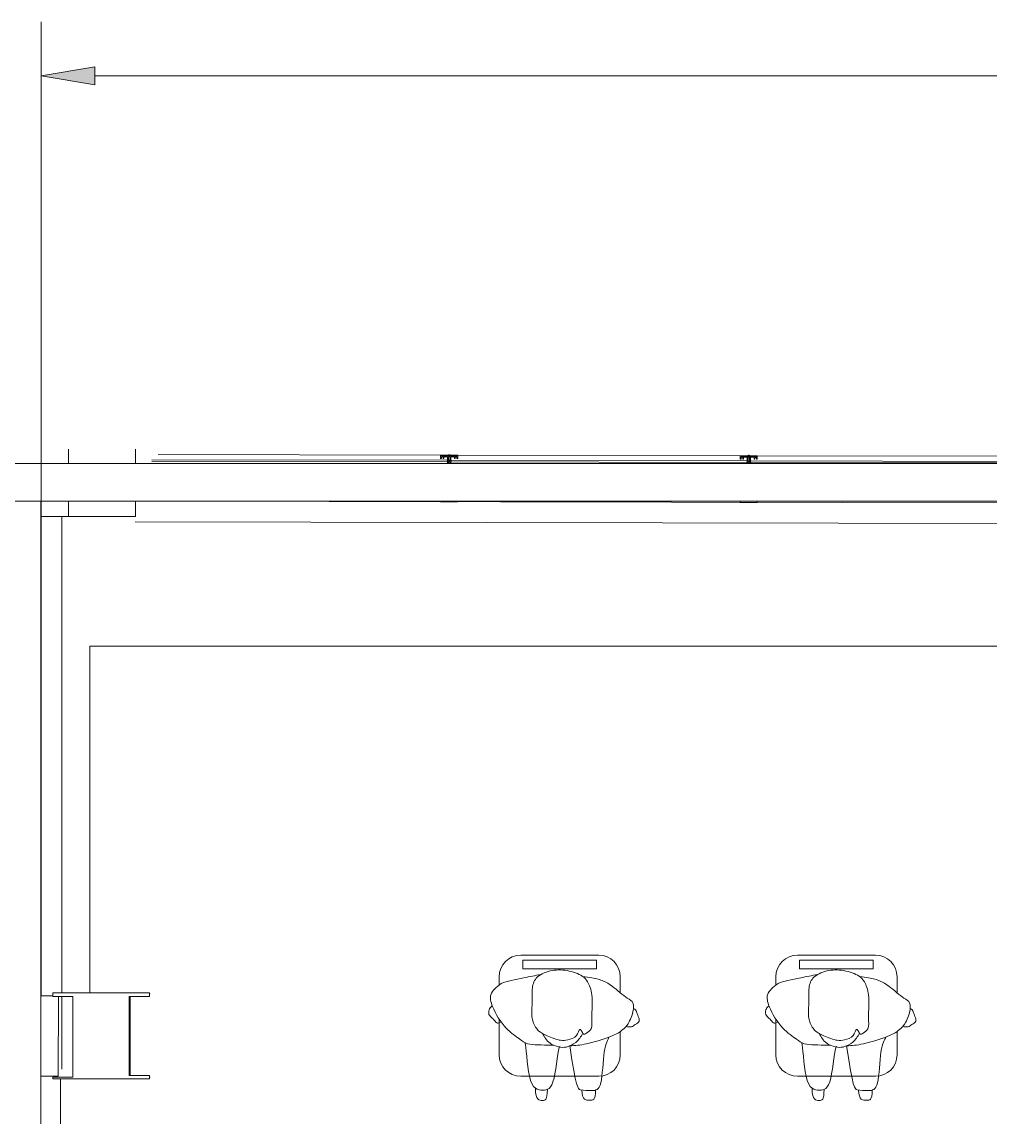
# Model space of a CAD drawing. Header units: centimetres. Extents: x -16.81 to -14.54, y 1.61 to 2.77.
# Drawn here: x -16.6409 to -16.514, y 2.6199 to 2.7634 of the extents above; entities that cross this region are included whole.
import ezdxf

# ---------------------------------------------------------------- set-up
doc = ezdxf.new("R2010")
doc.units = ezdxf.units.CM
doc.header["$MEASUREMENT"] = 0
doc.layers.get('0').update_dxf_attribs({"lineweight": 0})
doc.layers.add('EXP COTA', color=7, linetype='Continuous', lineweight=0)
doc.layers.add('personas final', color=7, linetype='Continuous', lineweight=0)

# ---------------------------------------------------------------- blocks, each defined once
blk = doc.blocks.new('Block_29')
at = {"layer": 'EXP COTA', "color": 172, "lineweight": 0, "true_color": 0x0000cc}
blk.add_line((-16.03657, 2.70058), (-16.7342, 2.70058), dxfattribs=at)
blk = doc.blocks.new('Block_41')
at = {"layer": 'EXP COTA', "true_color": 0x0000cc, "transparency": 33554687}
h = blk.add_hatch(color=172, dxfattribs=at)
h.dxf.hatch_style = 2
h.paths.add_polyline_path([(-16.63131, 2.75751), (-16.63131, 2.75516), (-16.63836, 2.75633)])
at = {"layer": 'EXP COTA', "color": 172, "lineweight": 0, "true_color": 0x0000cc}
for p, q in [((-16.63836, 2.66804), (-16.63836, 2.76339)), ((-15.96335, 2.75633), (-16.63131, 2.75633))]:
    blk.add_line(p, q, dxfattribs=at)
at = {"layer": 'EXP COTA'}
blk.add_lwpolyline([(-16.63131, 2.75751), (-16.63131, 2.75516), (-16.63836, 2.75633), (-16.63836, 2.75633)], close=True, dxfattribs=at)

msp = doc.modelspace()

# ---------------------------------------------------------------- linework, layer by layer
at = {"color": 18, "lineweight": 0, "true_color": 0x000000}
for p, q in [((-16.63478, 2.70551), (-16.63477, 2.70741)), ((-16.62598, 2.70551), (-16.62598, 2.7074)), ((-16.58602, 2.70662), (-16.62304, 2.70669)), ((-16.58602, 2.70662), (-16.58602, 2.70619)), ((-16.58591, 2.70662), (-16.58602, 2.70662)), ((-16.58591, 2.70652), (-16.58591, 2.70662)), ((-16.58389, 2.70661), (-16.58591, 2.70662)), ((-16.58591, 2.70652), (-16.58389, 2.70651)), ((-16.58591, 2.70641), (-16.5857, 2.70641)), ((-16.58591, 2.70641), (-16.58591, 2.70619)), ((-16.5857, 2.70641), (-16.5857, 2.70619)), ((-16.5856, 2.70641), (-16.58511, 2.70641)), ((-16.5856, 2.70641), (-16.5856, 2.70619)), ((-16.58525, 2.70656), (-16.58525, 2.70652)), ((-16.58507, 2.70656), (-16.58525, 2.70656)), ((-16.58525, 2.70656), (-16.58525, 2.70652)), ((-16.58507, 2.70656), (-16.58525, 2.70656)), ((-16.58511, 2.70551), (-16.58511, 2.70641)), ((-16.58506, 2.70658), (-16.58507, 2.70657)), ((-16.58506, 2.70658), (-16.58507, 2.70657)), ((-16.58507, 2.70657), (-16.58507, 2.70656)), ((-16.58507, 2.70657), (-16.58507, 2.70656)), ((-16.58473, 2.70656), (-16.58507, 2.70656)), ((-16.58473, 2.70656), (-16.58507, 2.70656)), ((-16.58505, 2.7066), (-16.58506, 2.70659)), ((-16.58505, 2.7066), (-16.58506, 2.70659)), ((-16.58506, 2.70659), (-16.58506, 2.70658)), ((-16.58506, 2.70659), (-16.58506, 2.70658)), ((-16.58504, 2.70661), (-16.58505, 2.7066)), ((-16.58504, 2.70661), (-16.58505, 2.7066)), ((-16.58503, 2.70663), (-16.58504, 2.70662)), ((-16.58503, 2.70663), (-16.58504, 2.70662)), ((-16.58504, 2.70662), (-16.58504, 2.70661)), ((-16.58504, 2.70662), (-16.58504, 2.70661)), ((-16.58502, 2.70664), (-16.58503, 2.70663)), ((-16.58502, 2.70664), (-16.58503, 2.70663)), ((-16.58501, 2.70664), (-16.58502, 2.70664)), ((-16.58501, 2.70664), (-16.58502, 2.70664)), ((-16.585, 2.70665), (-16.58501, 2.70664)), ((-16.585, 2.70665), (-16.58501, 2.70664)), ((-16.58501, 2.70598), (-16.58501, 2.70641)), ((-16.58501, 2.70641), (-16.58479, 2.70641)), ((-16.58499, 2.70666), (-16.585, 2.70665)), ((-16.58499, 2.70666), (-16.585, 2.70665)), ((-16.58498, 2.70666), (-16.58499, 2.70666)), ((-16.58498, 2.70666), (-16.58499, 2.70666)), ((-16.58497, 2.70667), (-16.58498, 2.70666)), ((-16.58497, 2.70667), (-16.58498, 2.70666)), ((-16.58496, 2.70667), (-16.58497, 2.70667)), ((-16.58496, 2.70667), (-16.58497, 2.70667)), ((-16.58495, 2.70668), (-16.58496, 2.70667)), ((-16.58495, 2.70668), (-16.58496, 2.70667)), ((-16.58494, 2.70668), (-16.58495, 2.70668)), ((-16.58494, 2.70668), (-16.58495, 2.70668)), ((-16.58493, 2.70668), (-16.58494, 2.70668)), ((-16.58493, 2.70668), (-16.58494, 2.70668)), ((-16.58492, 2.70668), (-16.58493, 2.70668)), ((-16.58492, 2.70668), (-16.58493, 2.70668)), ((-16.58491, 2.70668), (-16.58492, 2.70668)), ((-16.58491, 2.70668), (-16.58492, 2.70668)), ((-16.58489, 2.70668), (-16.58491, 2.70668)), ((-16.58489, 2.70668), (-16.58491, 2.70668)), ((-16.58488, 2.70668), (-16.58489, 2.70668)), ((-16.58488, 2.70668), (-16.58489, 2.70668)), ((-16.58487, 2.70668), (-16.58488, 2.70668)), ((-16.58487, 2.70668), (-16.58488, 2.70668)), ((-16.58486, 2.70668), (-16.58487, 2.70668)), ((-16.58486, 2.70668), (-16.58487, 2.70668)), ((-16.58485, 2.70668), (-16.58486, 2.70668)), ((-16.58485, 2.70668), (-16.58486, 2.70668)), ((-16.58484, 2.70667), (-16.58485, 2.70668)), ((-16.58484, 2.70667), (-16.58485, 2.70668)), ((-16.58483, 2.70667), (-16.58484, 2.70667)), ((-16.58483, 2.70667), (-16.58484, 2.70667)), ((-16.58482, 2.70666), (-16.58483, 2.70667)), ((-16.58482, 2.70666), (-16.58483, 2.70667)), ((-16.58481, 2.70666), (-16.58482, 2.70666)), ((-16.58481, 2.70666), (-16.58482, 2.70666)), ((-16.5848, 2.70665), (-16.58481, 2.70666)), ((-16.5848, 2.70665), (-16.58481, 2.70666)), ((-16.58479, 2.70664), (-16.5848, 2.70665)), ((-16.58479, 2.70664), (-16.5848, 2.70665)), ((-16.5848, 2.70598), (-16.58479, 2.70641)), ((-16.58478, 2.70664), (-16.58479, 2.70664)), ((-16.58478, 2.70664), (-16.58479, 2.70664)), ((-16.58477, 2.70663), (-16.58478, 2.70664)), ((-16.58477, 2.70663), (-16.58478, 2.70664)), ((-16.58476, 2.70662), (-16.58477, 2.70663)), ((-16.58476, 2.70662), (-16.58477, 2.70663)), ((-16.58476, 2.70661), (-16.58476, 2.70662)), ((-16.58476, 2.70661), (-16.58476, 2.70662)), ((-16.58475, 2.7066), (-16.58476, 2.70661)), ((-16.58475, 2.7066), (-16.58476, 2.70661)), ((-16.58474, 2.70659), (-16.58475, 2.7066)), ((-16.58474, 2.70659), (-16.58475, 2.7066)), ((-16.58474, 2.70658), (-16.58474, 2.70659)), ((-16.58474, 2.70658), (-16.58474, 2.70659)), ((-16.58473, 2.70657), (-16.58474, 2.70658)), ((-16.58473, 2.70657), (-16.58474, 2.70658)), ((-16.58473, 2.70656), (-16.58473, 2.70657)), ((-16.58473, 2.70656), (-16.58473, 2.70657)), ((-16.58455, 2.70656), (-16.58473, 2.70656)), ((-16.58455, 2.70656), (-16.58473, 2.70656)), ((-16.58469, 2.70641), (-16.58421, 2.70641)), ((-16.58469, 2.70641), (-16.58469, 2.70551)), ((-16.58455, 2.70651), (-16.58455, 2.70656)), ((-16.58455, 2.70651), (-16.58455, 2.70656)), ((-16.58421, 2.70641), (-16.58421, 2.70618)), ((-16.5841, 2.70641), (-16.58389, 2.70641)), ((-16.5841, 2.70641), (-16.5841, 2.70618)), ((-16.58389, 2.70661), (-16.58378, 2.70661)), ((-16.58389, 2.70651), (-16.58389, 2.70661)), ((-16.58389, 2.70641), (-16.58389, 2.70618)), ((-16.58378, 2.70661), (-16.58378, 2.70618)), ((-16.54676, 2.70654), (-16.58378, 2.70661)), ((-16.54676, 2.70654), (-16.54676, 2.70611)), ((-16.54666, 2.70654), (-16.54676, 2.70654)), ((-16.54666, 2.70644), (-16.54666, 2.70654)), ((-16.54464, 2.70654), (-16.54666, 2.70654)), ((-16.54666, 2.70644), (-16.54464, 2.70644)), ((-16.54666, 2.70634), (-16.54645, 2.70634)), ((-16.54666, 2.70634), (-16.54666, 2.70611)), ((-16.54645, 2.70634), (-16.54645, 2.70611)), ((-16.54634, 2.70634), (-16.54586, 2.70634)), ((-16.54634, 2.70634), (-16.54634, 2.70611)), ((-16.546, 2.70649), (-16.546, 2.70644)), ((-16.54582, 2.70649), (-16.546, 2.70649)), ((-16.546, 2.70649), (-16.546, 2.70644)), ((-16.54582, 2.70649), (-16.546, 2.70649)), ((-16.54586, 2.70551), (-16.54586, 2.70634)), ((-16.54581, 2.7065), (-16.54582, 2.70649)), ((-16.54581, 2.7065), (-16.54582, 2.70649)), ((-16.54548, 2.70648), (-16.54582, 2.70649)), ((-16.54548, 2.70648), (-16.54582, 2.70649)), ((-16.5458, 2.70652), (-16.54581, 2.70651)), ((-16.5458, 2.70652), (-16.54581, 2.70651)), ((-16.54581, 2.70651), (-16.54581, 2.7065)), ((-16.54581, 2.70651), (-16.54581, 2.7065)), ((-16.54579, 2.70654), (-16.5458, 2.70653)), ((-16.54579, 2.70654), (-16.5458, 2.70653)), ((-16.5458, 2.70653), (-16.5458, 2.70652)), ((-16.5458, 2.70653), (-16.5458, 2.70652)), ((-16.54578, 2.70655), (-16.54579, 2.70654)), ((-16.54578, 2.70655), (-16.54579, 2.70654)), ((-16.54577, 2.70656), (-16.54578, 2.70655)), ((-16.54577, 2.70656), (-16.54578, 2.70655)), ((-16.54578, 2.70655), (-16.54578, 2.70655)), ((-16.54578, 2.70655), (-16.54578, 2.70655)), ((-16.54576, 2.70657), (-16.54577, 2.70656)), ((-16.54576, 2.70657), (-16.54577, 2.70656)), ((-16.54575, 2.70658), (-16.54576, 2.70657)), ((-16.54575, 2.70658), (-16.54576, 2.70657)), ((-16.54574, 2.70658), (-16.54575, 2.70658)), ((-16.54574, 2.70658), (-16.54575, 2.70658)), ((-16.54575, 2.70591), (-16.54575, 2.70634)), ((-16.54575, 2.70634), (-16.54554, 2.70634)), ((-16.54573, 2.70659), (-16.54574, 2.70658)), ((-16.54573, 2.70659), (-16.54574, 2.70658)), ((-16.54572, 2.70659), (-16.54573, 2.70659)), ((-16.54572, 2.70659), (-16.54573, 2.70659)), ((-16.54571, 2.7066), (-16.54572, 2.70659)), ((-16.54571, 2.7066), (-16.54572, 2.70659)), ((-16.5457, 2.7066), (-16.54571, 2.7066)), ((-16.5457, 2.7066), (-16.54571, 2.7066)), ((-16.54569, 2.70661), (-16.5457, 2.7066)), ((-16.54569, 2.70661), (-16.5457, 2.7066)), ((-16.54568, 2.70661), (-16.54569, 2.70661)), ((-16.54568, 2.70661), (-16.54569, 2.70661)), ((-16.54566, 2.70661), (-16.54568, 2.70661)), ((-16.54566, 2.70661), (-16.54568, 2.70661)), ((-16.54565, 2.70661), (-16.54566, 2.70661)), ((-16.54565, 2.70661), (-16.54566, 2.70661)), ((-16.54564, 2.70661), (-16.54565, 2.70661)), ((-16.54564, 2.70661), (-16.54565, 2.70661)), ((-16.54563, 2.70661), (-16.54564, 2.70661)), ((-16.54563, 2.70661), (-16.54564, 2.70661)), ((-16.54562, 2.70661), (-16.54563, 2.70661)), ((-16.54562, 2.70661), (-16.54563, 2.70661)), ((-16.54561, 2.70661), (-16.54562, 2.70661)), ((-16.54561, 2.70661), (-16.54562, 2.70661)), ((-16.5456, 2.7066), (-16.54561, 2.70661)), ((-16.5456, 2.7066), (-16.54561, 2.70661)), ((-16.54558, 2.7066), (-16.5456, 2.7066)), ((-16.54558, 2.7066), (-16.5456, 2.7066)), ((-16.54557, 2.70659), (-16.54558, 2.7066)), ((-16.54557, 2.70659), (-16.54558, 2.7066)), ((-16.54556, 2.70659), (-16.54557, 2.70659)), ((-16.54556, 2.70659), (-16.54557, 2.70659)), ((-16.54555, 2.70658), (-16.54556, 2.70659)), ((-16.54555, 2.70658), (-16.54556, 2.70659)), ((-16.54554, 2.70658), (-16.54555, 2.70658)), ((-16.54554, 2.70658), (-16.54555, 2.70658)), ((-16.54553, 2.70657), (-16.54554, 2.70658)), ((-16.54553, 2.70657), (-16.54554, 2.70658)), ((-16.54554, 2.70591), (-16.54554, 2.70634)), ((-16.54553, 2.70656), (-16.54553, 2.70657)), ((-16.54553, 2.70656), (-16.54553, 2.70657)), ((-16.54552, 2.70655), (-16.54553, 2.70656)), ((-16.54552, 2.70655), (-16.54553, 2.70656)), ((-16.54551, 2.70655), (-16.54552, 2.70655)), ((-16.54551, 2.70655), (-16.54552, 2.70655)), ((-16.5455, 2.70654), (-16.54551, 2.70655)), ((-16.5455, 2.70654), (-16.54551, 2.70655)), ((-16.5455, 2.70653), (-16.5455, 2.70654)), ((-16.5455, 2.70653), (-16.5455, 2.70654)), ((-16.54549, 2.70652), (-16.5455, 2.70653)), ((-16.54549, 2.70652), (-16.5455, 2.70653)), ((-16.54548, 2.70651), (-16.54549, 2.70652)), ((-16.54548, 2.70651), (-16.54549, 2.70652)), ((-16.54548, 2.7065), (-16.54548, 2.70651)), ((-16.54548, 2.7065), (-16.54548, 2.70651)), ((-16.54548, 2.70648), (-16.54548, 2.7065)), ((-16.54548, 2.70648), (-16.54548, 2.7065)), ((-16.54529, 2.70648), (-16.54548, 2.70648)), ((-16.54529, 2.70648), (-16.54548, 2.70648)), ((-16.54544, 2.70634), (-16.54495, 2.70633)), ((-16.54544, 2.70634), (-16.54544, 2.70551)), ((-16.54529, 2.70644), (-16.54529, 2.70648)), ((-16.54529, 2.70644), (-16.54529, 2.70648)), ((-16.54495, 2.70633), (-16.54495, 2.70611)), ((-16.54485, 2.70633), (-16.54464, 2.70633)), ((-16.54485, 2.70633), (-16.54485, 2.70611)), ((-16.54464, 2.70654), (-16.54453, 2.70654)), ((-16.54464, 2.70644), (-16.54464, 2.70654)), ((-16.54464, 2.70633), (-16.54464, 2.70611)), ((-16.54453, 2.70654), (-16.54453, 2.70611)), ((-16.50751, 2.70647), (-16.54453, 2.70654)), ((-16.58511, 2.70551), (-16.64335, 2.70551)), ((-16.62384, 2.70602), (-16.58522, 2.70595)), ((-16.62384, 2.70581), (-16.58522, 2.70573)), ((-16.58591, 2.70619), (-16.58602, 2.70619)), ((-16.5857, 2.70619), (-16.5856, 2.70619)), ((-16.58501, 2.70551), (-16.58511, 2.70551)), ((-16.58501, 2.70598), (-16.58501, 2.70597)), ((-16.58501, 2.70598), (-16.58501, 2.70598)), ((-16.58501, 2.70597), (-16.585, 2.70596)), ((-16.58501, 2.70581), (-16.585, 2.7058)), ((-16.58501, 2.70551), (-16.58501, 2.70581)), ((-16.5848, 2.70551), (-16.58501, 2.70551)), ((-16.585, 2.70596), (-16.585, 2.70595)), ((-16.585, 2.70596), (-16.585, 2.70596)), ((-16.585, 2.70595), (-16.585, 2.70594)), ((-16.585, 2.70594), (-16.58499, 2.70593)), ((-16.585, 2.70594), (-16.585, 2.70594)), ((-16.585, 2.7058), (-16.58499, 2.70579)), ((-16.58499, 2.70593), (-16.58499, 2.70592)), ((-16.58499, 2.70593), (-16.58499, 2.70593)), ((-16.58499, 2.70592), (-16.58498, 2.70591)), ((-16.58499, 2.70579), (-16.58498, 2.70579)), ((-16.58498, 2.70591), (-16.58497, 2.7059)), ((-16.58498, 2.70591), (-16.58498, 2.70591)), ((-16.58498, 2.70579), (-16.58497, 2.70578)), ((-16.58497, 2.7059), (-16.58496, 2.7059)), ((-16.58497, 2.7059), (-16.58497, 2.7059)), ((-16.58497, 2.70578), (-16.58496, 2.70578)), ((-16.58496, 2.7059), (-16.58496, 2.70589)), ((-16.58496, 2.70589), (-16.58495, 2.70589)), ((-16.58496, 2.70578), (-16.58495, 2.70578)), ((-16.58495, 2.70589), (-16.58494, 2.70589)), ((-16.58495, 2.70578), (-16.58494, 2.70577)), ((-16.58494, 2.70589), (-16.58494, 2.70588)), ((-16.58494, 2.70588), (-16.58493, 2.70588)), ((-16.58494, 2.70577), (-16.58492, 2.70577)), ((-16.58493, 2.70588), (-16.58492, 2.70588)), ((-16.58492, 2.70588), (-16.58491, 2.70588)), ((-16.58492, 2.70588), (-16.58492, 2.70588)), ((-16.58492, 2.70577), (-16.58491, 2.70577)), ((-16.58491, 2.70588), (-16.5849, 2.70588)), ((-16.58491, 2.70577), (-16.5849, 2.70577)), ((-16.5849, 2.70588), (-16.58489, 2.70588)), ((-16.5849, 2.70588), (-16.5849, 2.70588)), ((-16.5849, 2.70577), (-16.58489, 2.70577)), ((-16.58489, 2.70588), (-16.58488, 2.70588)), ((-16.58489, 2.70577), (-16.58488, 2.70577)), ((-16.58488, 2.70588), (-16.58487, 2.70588)), ((-16.58488, 2.70588), (-16.58488, 2.70588)), ((-16.58488, 2.70577), (-16.58487, 2.70577)), ((-16.58487, 2.70588), (-16.58486, 2.70588)), ((-16.58487, 2.70577), (-16.58486, 2.70578)), ((-16.58486, 2.70589), (-16.58485, 2.70589)), ((-16.58486, 2.70588), (-16.58486, 2.70589)), ((-16.58486, 2.70578), (-16.58485, 2.70578)), ((-16.58485, 2.70589), (-16.58484, 2.7059)), ((-16.58485, 2.70589), (-16.58485, 2.70589)), ((-16.58485, 2.70578), (-16.58484, 2.70578)), ((-16.58484, 2.7059), (-16.58483, 2.7059)), ((-16.58484, 2.7059), (-16.58484, 2.7059)), ((-16.58484, 2.70578), (-16.58483, 2.70579)), ((-16.58483, 2.70591), (-16.58482, 2.70591)), ((-16.58483, 2.7059), (-16.58483, 2.70591)), ((-16.58483, 2.70579), (-16.58481, 2.70579)), ((-16.58482, 2.70592), (-16.58481, 2.70592)), ((-16.58482, 2.70591), (-16.58482, 2.70592)), ((-16.58481, 2.70594), (-16.5848, 2.70594)), ((-16.58481, 2.70593), (-16.58481, 2.70594)), ((-16.58481, 2.70592), (-16.58481, 2.70593)), ((-16.58481, 2.7058), (-16.5848, 2.70581)), ((-16.58481, 2.70579), (-16.58481, 2.7058)), ((-16.5848, 2.70598), (-16.5848, 2.70598)), ((-16.5848, 2.70597), (-16.5848, 2.70598)), ((-16.5848, 2.70596), (-16.5848, 2.70597)), ((-16.5848, 2.70596), (-16.5848, 2.70596)), ((-16.5848, 2.70595), (-16.5848, 2.70596)), ((-16.5848, 2.70594), (-16.5848, 2.70595)), ((-16.5848, 2.70551), (-16.5848, 2.70581)), ((-16.58469, 2.70551), (-16.5848, 2.70551)), ((-16.54586, 2.70551), (-16.58469, 2.70551)), ((-16.58459, 2.70573), (-16.54596, 2.70566)), ((-16.58458, 2.70594), (-16.54596, 2.70587)), ((-16.5841, 2.70618), (-16.58421, 2.70618)), ((-16.58389, 2.70618), (-16.58378, 2.70618)), ((-16.54666, 2.70611), (-16.54676, 2.70611)), ((-16.54645, 2.70611), (-16.54634, 2.70611)), ((-16.54575, 2.70551), (-16.54586, 2.70551)), ((-16.54575, 2.70591), (-16.54575, 2.7059)), ((-16.54575, 2.7059), (-16.54575, 2.70589)), ((-16.54575, 2.7059), (-16.54575, 2.7059)), ((-16.54575, 2.70589), (-16.54575, 2.70588)), ((-16.54575, 2.70588), (-16.54575, 2.70587)), ((-16.54575, 2.70588), (-16.54575, 2.70588)), ((-16.54575, 2.70587), (-16.54574, 2.70586)), ((-16.54575, 2.70573), (-16.54574, 2.70573)), ((-16.54575, 2.70551), (-16.54575, 2.70573)), ((-16.54554, 2.70551), (-16.54575, 2.70551)), ((-16.54574, 2.70586), (-16.54574, 2.70585)), ((-16.54574, 2.70586), (-16.54574, 2.70586)), ((-16.54574, 2.70585), (-16.54573, 2.70585)), ((-16.54574, 2.70573), (-16.54573, 2.70572)), ((-16.54573, 2.70585), (-16.54573, 2.70584)), ((-16.54573, 2.70584), (-16.54572, 2.70584)), ((-16.54573, 2.70572), (-16.54572, 2.70572)), ((-16.54572, 2.70584), (-16.54572, 2.70583)), ((-16.54572, 2.70583), (-16.54571, 2.70583)), ((-16.54572, 2.70572), (-16.54571, 2.70571)), ((-16.54571, 2.70583), (-16.54571, 2.70582)), ((-16.54571, 2.70582), (-16.5457, 2.70582)), ((-16.54571, 2.70571), (-16.5457, 2.70571)), ((-16.5457, 2.70582), (-16.54569, 2.70581)), ((-16.5457, 2.70582), (-16.5457, 2.70582)), ((-16.5457, 2.70571), (-16.54569, 2.7057)), ((-16.54569, 2.70581), (-16.54568, 2.70581)), ((-16.54569, 2.7057), (-16.54568, 2.7057)), ((-16.54568, 2.70581), (-16.54567, 2.70581)), ((-16.54568, 2.70581), (-16.54568, 2.70581)), ((-16.54568, 2.7057), (-16.54567, 2.7057)), ((-16.54567, 2.70581), (-16.54566, 2.7058)), ((-16.54567, 2.7057), (-16.54566, 2.7057)), ((-16.54566, 2.7058), (-16.54565, 2.7058)), ((-16.54566, 2.7058), (-16.54566, 2.7058)), ((-16.54566, 2.7057), (-16.54565, 2.7057)), ((-16.54565, 2.7058), (-16.54564, 2.7058)), ((-16.54565, 2.7057), (-16.54564, 2.7057)), ((-16.54564, 2.7058), (-16.54563, 2.7058)), ((-16.54564, 2.7058), (-16.54564, 2.7058)), ((-16.54564, 2.7057), (-16.54563, 2.7057)), ((-16.54563, 2.7058), (-16.54562, 2.70581)), ((-16.54563, 2.7057), (-16.54561, 2.7057)), ((-16.54562, 2.70581), (-16.54561, 2.70581)), ((-16.54562, 2.70581), (-16.54562, 2.70581)), ((-16.54561, 2.70581), (-16.5456, 2.70582)), ((-16.54561, 2.70581), (-16.54561, 2.70581)), ((-16.54561, 2.7057), (-16.5456, 2.7057)), ((-16.5456, 2.70582), (-16.54559, 2.70582)), ((-16.5456, 2.7057), (-16.54559, 2.70571)), ((-16.54559, 2.70582), (-16.54558, 2.70583)), ((-16.54559, 2.70582), (-16.54559, 2.70582)), ((-16.54559, 2.70571), (-16.54558, 2.70571)), ((-16.54558, 2.70583), (-16.54557, 2.70584)), ((-16.54558, 2.70583), (-16.54558, 2.70583)), ((-16.54558, 2.70571), (-16.54557, 2.70572)), ((-16.54557, 2.70584), (-16.54556, 2.70585)), ((-16.54557, 2.70584), (-16.54557, 2.70584)), ((-16.54557, 2.70572), (-16.54556, 2.70572)), ((-16.54556, 2.70586), (-16.54555, 2.70586)), ((-16.54556, 2.70585), (-16.54556, 2.70586)), ((-16.54556, 2.70585), (-16.54556, 2.70585)), ((-16.54556, 2.70572), (-16.54555, 2.70573)), ((-16.54555, 2.70588), (-16.54554, 2.70589)), ((-16.54555, 2.70588), (-16.54555, 2.70588)), ((-16.54555, 2.70587), (-16.54555, 2.70588)), ((-16.54555, 2.70586), (-16.54555, 2.70587)), ((-16.54555, 2.70573), (-16.54554, 2.70573)), ((-16.54554, 2.7059), (-16.54554, 2.70591)), ((-16.54554, 2.7059), (-16.54554, 2.7059)), ((-16.54554, 2.70589), (-16.54554, 2.7059)), ((-16.54554, 2.70551), (-16.54554, 2.70573)), ((-16.54544, 2.70551), (-16.54554, 2.70551)), ((-16.50661, 2.70551), (-16.54544, 2.70551)), ((-16.54533, 2.70587), (-16.50671, 2.7058)), ((-16.54533, 2.70566), (-16.50671, 2.70559)), ((-16.54485, 2.70611), (-16.54495, 2.70611)), ((-16.54464, 2.70611), (-16.54453, 2.70611)), ((-16.63841, 2.70058), (-16.64335, 2.70058)), ((-16.63841, 2.69898), (-16.63841, 2.70058)), ((-16.58603, 2.70058), (-16.63841, 2.70058)), ((-16.63478, 2.69861), (-16.63478, 2.70058)), ((-16.62599, 2.6986), (-16.62599, 2.70058)), ((-16.46823, 2.70029), (-16.62305, 2.70058)), ((-16.58603, 2.70058), (-16.58603, 2.70051)), ((-16.58603, 2.70058), (-16.58379, 2.70058)), ((-16.58603, 2.70051), (-16.58379, 2.70051)), ((-16.58379, 2.70051), (-16.58379, 2.70058)), ((-16.58379, 2.70058), (-16.54677, 2.70058)), ((-16.54677, 2.70058), (-16.54678, 2.70044)), ((-16.54677, 2.70058), (-16.54454, 2.70058)), ((-16.54454, 2.70044), (-16.54454, 2.70058)), ((-16.54454, 2.70058), (-16.50752, 2.70058)), ((-16.54678, 2.70044), (-16.54454, 2.70044)), ((-16.63836, 2.69898), (-16.63841, 2.69898)), ((-16.63841, 2.69674), (-16.63841, 2.69898)), ((-16.63835, 2.69898), (-16.63841, 2.69898)), ((-16.63836, 2.69674), (-16.63836, 2.69898)), ((-16.63836, 2.69674), (-16.63835, 2.69898)), ((-16.62599, 2.6986), (-16.63836, 2.6986)), ((-16.63835, 2.6358), (-16.63835, 2.6986)), ((-16.63566, 2.63617), (-16.63566, 2.6986)), ((-16.63478, 2.69861), (-16.62599, 2.6986)), ((-16.47248, 2.69761), (-16.62603, 2.6979)), ((-16.63841, 2.69674), (-16.63836, 2.69674)), ((-16.63841, 2.66851), (-16.63841, 2.69674)), ((-16.47263, 2.6816), (-16.632, 2.6816)), ((-16.632, 2.63617), (-16.632, 2.6816)), ((-16.63836, 2.66851), (-16.63841, 2.66851)), ((-16.63841, 2.66627), (-16.63841, 2.66851)), ((-16.63835, 2.66851), (-16.63841, 2.66851)), ((-16.63836, 2.66627), (-16.63836, 2.66851)), ((-16.63836, 2.66627), (-16.63835, 2.66851)), ((-16.63841, 2.51912), (-16.63841, 2.66627)), ((-16.63841, 2.66627), (-16.63836, 2.66627)), ((-16.63835, 2.63804), (-16.63841, 2.63804)), ((-16.63836, 2.6358), (-16.63835, 2.63804)), ((-16.62418, 2.63617), (-16.63684, 2.63617)), ((-16.63684, 2.63617), (-16.63684, 2.63572)), ((-16.62418, 2.63572), (-16.62418, 2.63617)), ((-16.62406, 2.63603), (-16.62418, 2.63603)), ((-16.63841, 2.6358), (-16.63836, 2.6358)), ((-16.63684, 2.6358), (-16.63836, 2.6358)), ((-16.63684, 2.63572), (-16.6342, 2.63572)), ((-16.63607, 2.63572), (-16.63611, 2.62524)), ((-16.63566, 2.63498), (-16.63567, 2.62618)), ((-16.63566, 2.63498), (-16.63566, 2.63572)), ((-16.6342, 2.63572), (-16.6342, 2.62512)), ((-16.62681, 2.63572), (-16.62418, 2.63572)), ((-16.62681, 2.62535), (-16.62681, 2.63572)), ((-16.6267, 2.63572), (-16.6267, 2.62535)), ((-16.63611, 2.62524), (-16.63841, 2.62525)), ((-16.63841, 2.62525), (-16.63841, 2.62525)), ((-16.63841, 2.62525), (-16.63841, 2.62301)), ((-16.63838, 2.62454), (-16.63841, 2.59481)), ((-16.63684, 2.62512), (-16.63684, 2.62491)), ((-16.6342, 2.62512), (-16.63684, 2.62512)), ((-16.63684, 2.62491), (-16.62418, 2.62491)), ((-16.6342, 2.62512), (-16.63673, 2.62512)), ((-16.63583, 2.62491), (-16.63587, 2.59481)), ((-16.63583, 2.62514), (-16.63583, 2.62512)), ((-16.62418, 2.62535), (-16.62681, 2.62535)), ((-16.62418, 2.62491), (-16.62418, 2.62535)), ((-16.62418, 2.62512), (-16.62406, 2.62512))]:
    msp.add_line(p, q, dxfattribs=at)
at = {"layer": 'personas final', "color": 9, "lineweight": 0, "true_color": 0xbebebe}
for p, q in [((-16.5653, 2.64111), (-16.57553, 2.64111)), ((-16.52905, 2.64111), (-16.53928, 2.64111)), ((-16.57835, 2.63829), (-16.57835, 2.63723)), ((-16.56248, 2.63618), (-16.56248, 2.63829)), ((-16.5421, 2.63829), (-16.5421, 2.63723)), ((-16.52622, 2.63618), (-16.52622, 2.63829)), ((-16.57835, 2.63273), (-16.57835, 2.62806)), ((-16.5421, 2.63273), (-16.5421, 2.62806)), ((-16.56248, 2.62806), (-16.56248, 2.63111)), ((-16.52622, 2.62806), (-16.52622, 2.63111)), ((-16.57553, 2.62524), (-16.5653, 2.62524)), ((-16.53928, 2.62524), (-16.52905, 2.62524))]:
    msp.add_line(p, q, dxfattribs=at)
for points in [[(-16.57527, 2.63931), (-16.56561, 2.63931), (-16.56561, 2.64048), (-16.57527, 2.64048)], [(-16.53902, 2.63931), (-16.52935, 2.63931), (-16.52935, 2.64048), (-16.53902, 2.64048)]]:
    msp.add_lwpolyline(points, close=True, dxfattribs=at)
for points in [[(-16.57553, 2.64111), (-16.57709, 2.64111), (-16.57835, 2.63985), (-16.57835, 2.63829)], [(-16.56248, 2.63829), (-16.56248, 2.63985), (-16.56374, 2.64111), (-16.5653, 2.64111)], [(-16.53928, 2.64111), (-16.54084, 2.64111), (-16.5421, 2.63985), (-16.5421, 2.63829)], [(-16.52622, 2.63829), (-16.52622, 2.63985), (-16.52749, 2.64111), (-16.52905, 2.64111)], [(-16.57553, 2.62524), (-16.57709, 2.62524), (-16.57835, 2.6265), (-16.57835, 2.62806)], [(-16.5653, 2.62524), (-16.56374, 2.62524), (-16.56248, 2.6265), (-16.56248, 2.62806)], [(-16.53928, 2.62524), (-16.54084, 2.62524), (-16.5421, 2.6265), (-16.5421, 2.62806)], [(-16.52905, 2.62524), (-16.52749, 2.62524), (-16.52622, 2.6265), (-16.52622, 2.62806)]]:
    msp.add_open_spline(points, degree=3, dxfattribs=at)
for points, knots in [([(-16.57315, 2.63117), (-16.57333, 2.63131), (-16.57345, 2.63147), (-16.57358, 2.63168), (-16.57376, 2.63198), (-16.57396, 2.63239), (-16.57404, 2.63286), (-16.57414, 2.63344), (-16.57406, 2.63411), (-16.57404, 2.63476), (-16.57402, 2.6354), (-16.57407, 2.63603), (-16.57403, 2.63662), (-16.57398, 2.63717), (-16.57385, 2.6377), (-16.57349, 2.6381), (-16.57309, 2.63856), (-16.57239, 2.63887), (-16.57168, 2.63904), (-16.57095, 2.63921), (-16.57022, 2.63923), (-16.56946, 2.63909), (-16.56871, 2.63896), (-16.56794, 2.63868), (-16.56746, 2.63837), (-16.56713, 2.63816), (-16.56694, 2.63793), (-16.56676, 2.63761), (-16.56652, 2.6372), (-16.5663, 2.63662), (-16.56621, 2.6359), (-16.5661, 2.63498), (-16.56622, 2.63382), (-16.56621, 2.63293), (-16.56621, 2.63231), (-16.56613, 2.63183), (-16.5663, 2.63148), (-16.56643, 2.63122), (-16.56669, 2.63103), (-16.56692, 2.63089), (-16.56707, 2.6308), (-16.56721, 2.63072), (-16.5673, 2.63078), (-16.56742, 2.63084), (-16.56748, 2.63106), (-16.56758, 2.63122), (-16.56764, 2.63134), (-16.56773, 2.63141), (-16.56779, 2.63138), (-16.56792, 2.63132), (-16.56799, 2.63087), (-16.56822, 2.63058), (-16.56849, 2.63023), (-16.56898, 2.6301), (-16.56936, 2.63002), (-16.56969, 2.62994), (-16.56995, 2.6299), (-16.57031, 2.62996), (-16.57081, 2.63004), (-16.57151, 2.63031), (-16.57207, 2.63056), (-16.57253, 2.63077), (-16.5729, 2.63096), (-16.57315, 2.63117)], [0, 0, 0, 0, 1, 1, 1, 2, 2, 2, 3, 3, 3, 4, 4, 4, 5, 5, 5, 6, 6, 6, 7, 7, 7, 8, 8, 8, 9, 9, 9, 10, 10, 10, 11, 11, 11, 12, 12, 12, 13, 13, 13, 14, 14, 14, 15, 15, 15, 16, 16, 16, 17, 17, 17, 18, 18, 18, 19, 19, 19, 20, 20, 20, 21, 21, 21, 21]), ([(-16.5369, 2.63117), (-16.53708, 2.63131), (-16.5372, 2.63147), (-16.53733, 2.63168), (-16.53751, 2.63198), (-16.53771, 2.63239), (-16.53779, 2.63286), (-16.53789, 2.63344), (-16.5378, 2.63411), (-16.53779, 2.63476), (-16.53777, 2.6354), (-16.53782, 2.63603), (-16.53777, 2.63662), (-16.53773, 2.63717), (-16.5376, 2.6377), (-16.53724, 2.6381), (-16.53684, 2.63856), (-16.53613, 2.63887), (-16.53543, 2.63904), (-16.5347, 2.63921), (-16.53397, 2.63923), (-16.53321, 2.63909), (-16.53246, 2.63896), (-16.53169, 2.63868), (-16.53121, 2.63837), (-16.53088, 2.63816), (-16.53069, 2.63793), (-16.53051, 2.63761), (-16.53027, 2.6372), (-16.53005, 2.63662), (-16.52996, 2.6359), (-16.52985, 2.63498), (-16.52997, 2.63382), (-16.52996, 2.63293), (-16.52995, 2.63231), (-16.52988, 2.63183), (-16.53005, 2.63148), (-16.53017, 2.63122), (-16.53044, 2.63103), (-16.53066, 2.63089), (-16.53082, 2.6308), (-16.53095, 2.63072), (-16.53105, 2.63078), (-16.53117, 2.63084), (-16.53123, 2.63106), (-16.53133, 2.63122), (-16.53139, 2.63134), (-16.53147, 2.63141), (-16.53154, 2.63138), (-16.53167, 2.63132), (-16.53174, 2.63087), (-16.53197, 2.63058), (-16.53224, 2.63023), (-16.53272, 2.6301), (-16.53311, 2.63002), (-16.53344, 2.62994), (-16.5337, 2.6299), (-16.53405, 2.62996), (-16.53456, 2.63004), (-16.53526, 2.63031), (-16.53582, 2.63056), (-16.53628, 2.63077), (-16.53665, 2.63096), (-16.5369, 2.63117)], [0, 0, 0, 0, 1, 1, 1, 2, 2, 2, 3, 3, 3, 4, 4, 4, 5, 5, 5, 6, 6, 6, 7, 7, 7, 8, 8, 8, 9, 9, 9, 10, 10, 10, 11, 11, 11, 12, 12, 12, 13, 13, 13, 14, 14, 14, 15, 15, 15, 16, 16, 16, 17, 17, 17, 18, 18, 18, 19, 19, 19, 20, 20, 20, 21, 21, 21, 21]), ([(-16.5729, 2.63857), (-16.57362, 2.63846), (-16.57437, 2.63829), (-16.57511, 2.63814), (-16.57627, 2.63791), (-16.57741, 2.63773), (-16.57807, 2.6374), (-16.57845, 2.6372), (-16.57868, 2.63696), (-16.57892, 2.63671), (-16.57913, 2.63648), (-16.57936, 2.63624), (-16.57945, 2.63593), (-16.57957, 2.63553), (-16.57946, 2.635), (-16.57921, 2.63437), (-16.57884, 2.63346), (-16.57819, 2.63235), (-16.57744, 2.63156), (-16.57681, 2.6309), (-16.57613, 2.63046), (-16.57565, 2.6301), (-16.57531, 2.62985), (-16.57507, 2.62963), (-16.57462, 2.62951), (-16.57391, 2.62931), (-16.57266, 2.62936), (-16.57163, 2.62933), (-16.57149, 2.62933), (-16.57135, 2.62933), (-16.57121, 2.62932)], [0, 0, 0, 0, 1, 1, 1, 2, 2, 2, 3, 3, 3, 4, 4, 4, 5, 5, 5, 6, 6, 6, 7, 7, 7, 8, 8, 8, 9, 9, 9, 10, 10, 10, 10]), ([(-16.56907, 2.62924), (-16.56842, 2.62925), (-16.56775, 2.62931), (-16.56689, 2.6295), (-16.56564, 2.62976), (-16.564, 2.63028), (-16.56297, 2.63082), (-16.5623, 2.63118), (-16.56188, 2.63154), (-16.56161, 2.6319), (-16.56141, 2.63217), (-16.56129, 2.63243), (-16.56116, 2.63271), (-16.56103, 2.63301), (-16.5609, 2.63333), (-16.56082, 2.63372), (-16.56073, 2.63412), (-16.56069, 2.63458), (-16.56083, 2.63487), (-16.56095, 2.63514), (-16.56123, 2.63526), (-16.56158, 2.6355), (-16.56215, 2.63588), (-16.56292, 2.63656), (-16.5635, 2.63701), (-16.56395, 2.63735), (-16.5643, 2.63756), (-16.56468, 2.63772), (-16.56511, 2.63791), (-16.56558, 2.63804), (-16.56622, 2.63815), (-16.56656, 2.63821), (-16.56696, 2.63827), (-16.56738, 2.63832)], [0, 0, 0, 0, 1, 1, 1, 2, 2, 2, 3, 3, 3, 4, 4, 4, 5, 5, 5, 6, 6, 6, 7, 7, 7, 8, 8, 8, 9, 9, 9, 10, 10, 10, 11, 11, 11, 11]), ([(-16.53665, 2.63857), (-16.53737, 2.63846), (-16.53812, 2.63829), (-16.53885, 2.63814), (-16.54001, 2.63791), (-16.54115, 2.63773), (-16.54182, 2.6374), (-16.5422, 2.6372), (-16.54243, 2.63696), (-16.54266, 2.63671), (-16.54288, 2.63648), (-16.54311, 2.63624), (-16.5432, 2.63593), (-16.54332, 2.63553), (-16.54321, 2.635), (-16.54296, 2.63437), (-16.54259, 2.63346), (-16.54194, 2.63235), (-16.54119, 2.63156), (-16.54056, 2.6309), (-16.53987, 2.63046), (-16.5394, 2.6301), (-16.53905, 2.62985), (-16.53882, 2.62963), (-16.53837, 2.62951), (-16.53766, 2.62931), (-16.5364, 2.62936), (-16.53538, 2.62933), (-16.53524, 2.62933), (-16.53509, 2.62933), (-16.53496, 2.62932)], [0, 0, 0, 0, 1, 1, 1, 2, 2, 2, 3, 3, 3, 4, 4, 4, 5, 5, 5, 6, 6, 6, 7, 7, 7, 8, 8, 8, 9, 9, 9, 10, 10, 10, 10]), ([(-16.53282, 2.62924), (-16.53217, 2.62925), (-16.53149, 2.62931), (-16.53064, 2.6295), (-16.52939, 2.62976), (-16.52775, 2.63028), (-16.52672, 2.63082), (-16.52605, 2.63118), (-16.52563, 2.63154), (-16.52536, 2.6319), (-16.52516, 2.63217), (-16.52504, 2.63243), (-16.52491, 2.63271), (-16.52478, 2.63301), (-16.52465, 2.63333), (-16.52456, 2.63372), (-16.52448, 2.63412), (-16.52444, 2.63458), (-16.52458, 2.63487), (-16.5247, 2.63514), (-16.52498, 2.63526), (-16.52533, 2.6355), (-16.52589, 2.63588), (-16.52666, 2.63656), (-16.52725, 2.63701), (-16.5277, 2.63735), (-16.52805, 2.63756), (-16.52843, 2.63772), (-16.52886, 2.63791), (-16.52933, 2.63804), (-16.52996, 2.63815), (-16.53031, 2.63821), (-16.53071, 2.63827), (-16.53112, 2.63832)], [0, 0, 0, 0, 1, 1, 1, 2, 2, 2, 3, 3, 3, 4, 4, 4, 5, 5, 5, 6, 6, 6, 7, 7, 7, 8, 8, 8, 9, 9, 9, 10, 10, 10, 11, 11, 11, 11]), ([(-16.57925, 2.63447), (-16.57939, 2.63437), (-16.57952, 2.63425), (-16.5796, 2.63408), (-16.57969, 2.63391), (-16.57973, 2.63368), (-16.57972, 2.63351), (-16.57972, 2.63338), (-16.57968, 2.63329), (-16.57959, 2.63319), (-16.57948, 2.63304), (-16.57928, 2.63288), (-16.57911, 2.63271), (-16.57895, 2.63254), (-16.57883, 2.63235), (-16.57868, 2.63225), (-16.57856, 2.63217), (-16.57843, 2.63214), (-16.57808, 2.63234)], [0, 0, 0, 0, 1, 1, 1, 2, 2, 2, 3, 3, 3, 4, 4, 4, 5, 5, 5, 6, 6, 6, 6]), ([(-16.54299, 2.63447), (-16.54314, 2.63437), (-16.54326, 2.63425), (-16.54335, 2.63408), (-16.54344, 2.63391), (-16.54348, 2.63368), (-16.54347, 2.63351), (-16.54346, 2.63338), (-16.54342, 2.63329), (-16.54334, 2.63319), (-16.54323, 2.63304), (-16.54302, 2.63288), (-16.54286, 2.63271), (-16.5427, 2.63254), (-16.54258, 2.63235), (-16.54243, 2.63225), (-16.54231, 2.63217), (-16.54218, 2.63214), (-16.54183, 2.63234)], [0, 0, 0, 0, 1, 1, 1, 2, 2, 2, 3, 3, 3, 4, 4, 4, 5, 5, 5, 6, 6, 6, 6]), ([(-16.56172, 2.63177), (-16.5615, 2.6317), (-16.56123, 2.63168), (-16.56103, 2.63173), (-16.56084, 2.63178), (-16.5607, 2.63189), (-16.56052, 2.63201), (-16.56033, 2.63214), (-16.56008, 2.63228), (-16.56002, 2.63247), (-16.55996, 2.63264), (-16.56005, 2.63286), (-16.56013, 2.63307), (-16.56022, 2.63329), (-16.56028, 2.6335), (-16.56036, 2.63371), (-16.56042, 2.63388), (-16.5605, 2.63404), (-16.56075, 2.63411)], [0, 0, 0, 0, 1, 1, 1, 2, 2, 2, 3, 3, 3, 4, 4, 4, 5, 5, 5, 6, 6, 6, 6]), ([(-16.52547, 2.63177), (-16.52525, 2.6317), (-16.52498, 2.63168), (-16.52478, 2.63173), (-16.52459, 2.63178), (-16.52445, 2.63189), (-16.52427, 2.63201), (-16.52407, 2.63214), (-16.52383, 2.63228), (-16.52377, 2.63247), (-16.52371, 2.63264), (-16.5238, 2.63286), (-16.52388, 2.63307), (-16.52396, 2.63329), (-16.52403, 2.6335), (-16.52411, 2.63371), (-16.52417, 2.63388), (-16.52425, 2.63404), (-16.5245, 2.63411)], [0, 0, 0, 0, 1, 1, 1, 2, 2, 2, 3, 3, 3, 4, 4, 4, 5, 5, 5, 6, 6, 6, 6]), ([(-16.57266, 2.63085), (-16.57255, 2.63061), (-16.57241, 2.63038), (-16.57226, 2.63017), (-16.57211, 2.62995), (-16.57195, 2.62974), (-16.57169, 2.62957), (-16.57139, 2.62936), (-16.57095, 2.62921), (-16.57056, 2.62912), (-16.5702, 2.62903), (-16.56989, 2.629), (-16.56954, 2.62908), (-16.56912, 2.62918), (-16.56865, 2.62943), (-16.56833, 2.62967), (-16.56808, 2.62986), (-16.56793, 2.63005), (-16.56779, 2.63025), (-16.56765, 2.63045), (-16.56751, 2.63066), (-16.5674, 2.63088)], [0, 0, 0, 0, 1, 1, 1, 2, 2, 2, 3, 3, 3, 4, 4, 4, 5, 5, 5, 6, 6, 6, 7, 7, 7, 7]), ([(-16.5691, 2.62926), (-16.56826, 2.62367), (-16.56803, 2.62356), (-16.5677, 2.62349), (-16.56729, 2.62339), (-16.56673, 2.62334), (-16.56616, 2.62337), (-16.56572, 2.62339), (-16.56528, 2.62344), (-16.56504, 2.62438), (-16.5648, 2.62535), (-16.56476, 2.62726), (-16.56459, 2.62842), (-16.5644, 2.62966), (-16.56406, 2.63004), (-16.56397, 2.63035)], [0, 0, 0, 0, 1, 1, 1, 2, 2, 2, 3, 3, 3, 4, 4, 4, 5, 5, 5, 5]), ([(-16.53641, 2.63085), (-16.5363, 2.63061), (-16.53616, 2.63038), (-16.53601, 2.63017), (-16.53586, 2.62995), (-16.53569, 2.62974), (-16.53544, 2.62957), (-16.53514, 2.62936), (-16.53469, 2.62921), (-16.53431, 2.62912), (-16.53395, 2.62903), (-16.53364, 2.629), (-16.53328, 2.62908), (-16.53287, 2.62918), (-16.5324, 2.62943), (-16.53208, 2.62967), (-16.53183, 2.62986), (-16.53168, 2.63005), (-16.53154, 2.63025), (-16.53139, 2.63045), (-16.53126, 2.63066), (-16.53115, 2.63088)], [0, 0, 0, 0, 1, 1, 1, 2, 2, 2, 3, 3, 3, 4, 4, 4, 5, 5, 5, 6, 6, 6, 7, 7, 7, 7]), ([(-16.53284, 2.62926), (-16.53201, 2.62367), (-16.53178, 2.62356), (-16.53145, 2.62349), (-16.53104, 2.62339), (-16.53048, 2.62334), (-16.52991, 2.62337), (-16.52947, 2.62339), (-16.52903, 2.62344), (-16.52879, 2.62438), (-16.52855, 2.62535), (-16.52851, 2.62726), (-16.52834, 2.62842), (-16.52815, 2.62966), (-16.52781, 2.63004), (-16.52771, 2.63035)], [0, 0, 0, 0, 1, 1, 1, 2, 2, 2, 3, 3, 3, 4, 4, 4, 5, 5, 5, 5]), ([(-16.57494, 2.62958), (-16.57482, 2.62932), (-16.57473, 2.62672), (-16.5744, 2.62526), (-16.57401, 2.62351), (-16.57328, 2.62341), (-16.57263, 2.62342), (-16.57204, 2.62343), (-16.57152, 2.62353), (-16.57116, 2.625), (-16.57083, 2.62638), (-16.57065, 2.629), (-16.57039, 2.62918)], [0, 0, 0, 0, 1, 1, 1, 2, 2, 2, 3, 3, 3, 4, 4, 4, 4]), ([(-16.53869, 2.62958), (-16.53856, 2.62932), (-16.53848, 2.62672), (-16.53815, 2.62526), (-16.53776, 2.62351), (-16.53703, 2.62341), (-16.53638, 2.62342), (-16.53579, 2.62343), (-16.53526, 2.62353), (-16.53491, 2.625), (-16.53458, 2.62638), (-16.5344, 2.629), (-16.53414, 2.62918)], [0, 0, 0, 0, 1, 1, 1, 2, 2, 2, 3, 3, 3, 4, 4, 4, 4]), ([(-16.57361, 2.62363), (-16.57361, 2.62209), (-16.57308, 2.62209), (-16.57269, 2.62209), (-16.5723, 2.62209), (-16.57204, 2.62209), (-16.57204, 2.6235)], [0, 0, 0, 0, 1, 1, 1, 2, 2, 2, 2]), ([(-16.56751, 2.62345), (-16.56751, 2.6221), (-16.56695, 2.6221), (-16.56651, 2.6221), (-16.56606, 2.6221), (-16.56572, 2.6221), (-16.56572, 2.62342)], [0, 0, 0, 0, 1, 1, 1, 2, 2, 2, 2]), ([(-16.53736, 2.62363), (-16.53736, 2.62209), (-16.53683, 2.62209), (-16.53644, 2.62209), (-16.53604, 2.62209), (-16.53579, 2.62209), (-16.53579, 2.6235)], [0, 0, 0, 0, 1, 1, 1, 2, 2, 2, 2]), ([(-16.53126, 2.62345), (-16.53126, 2.6221), (-16.5307, 2.6221), (-16.53025, 2.6221), (-16.5298, 2.6221), (-16.52947, 2.6221), (-16.52947, 2.62342)], [0, 0, 0, 0, 1, 1, 1, 2, 2, 2, 2])]:
    msp.add_open_spline(points, degree=3, knots=knots, dxfattribs=at)

# ---------------------------------------------------------------- block references
at = {"layer": 'EXP COTA'}
for name in ['Block_41', 'Block_29']:
    msp.add_blockref(name, (0, 0), dxfattribs=at)

doc.saveas('drawing.dxf')
